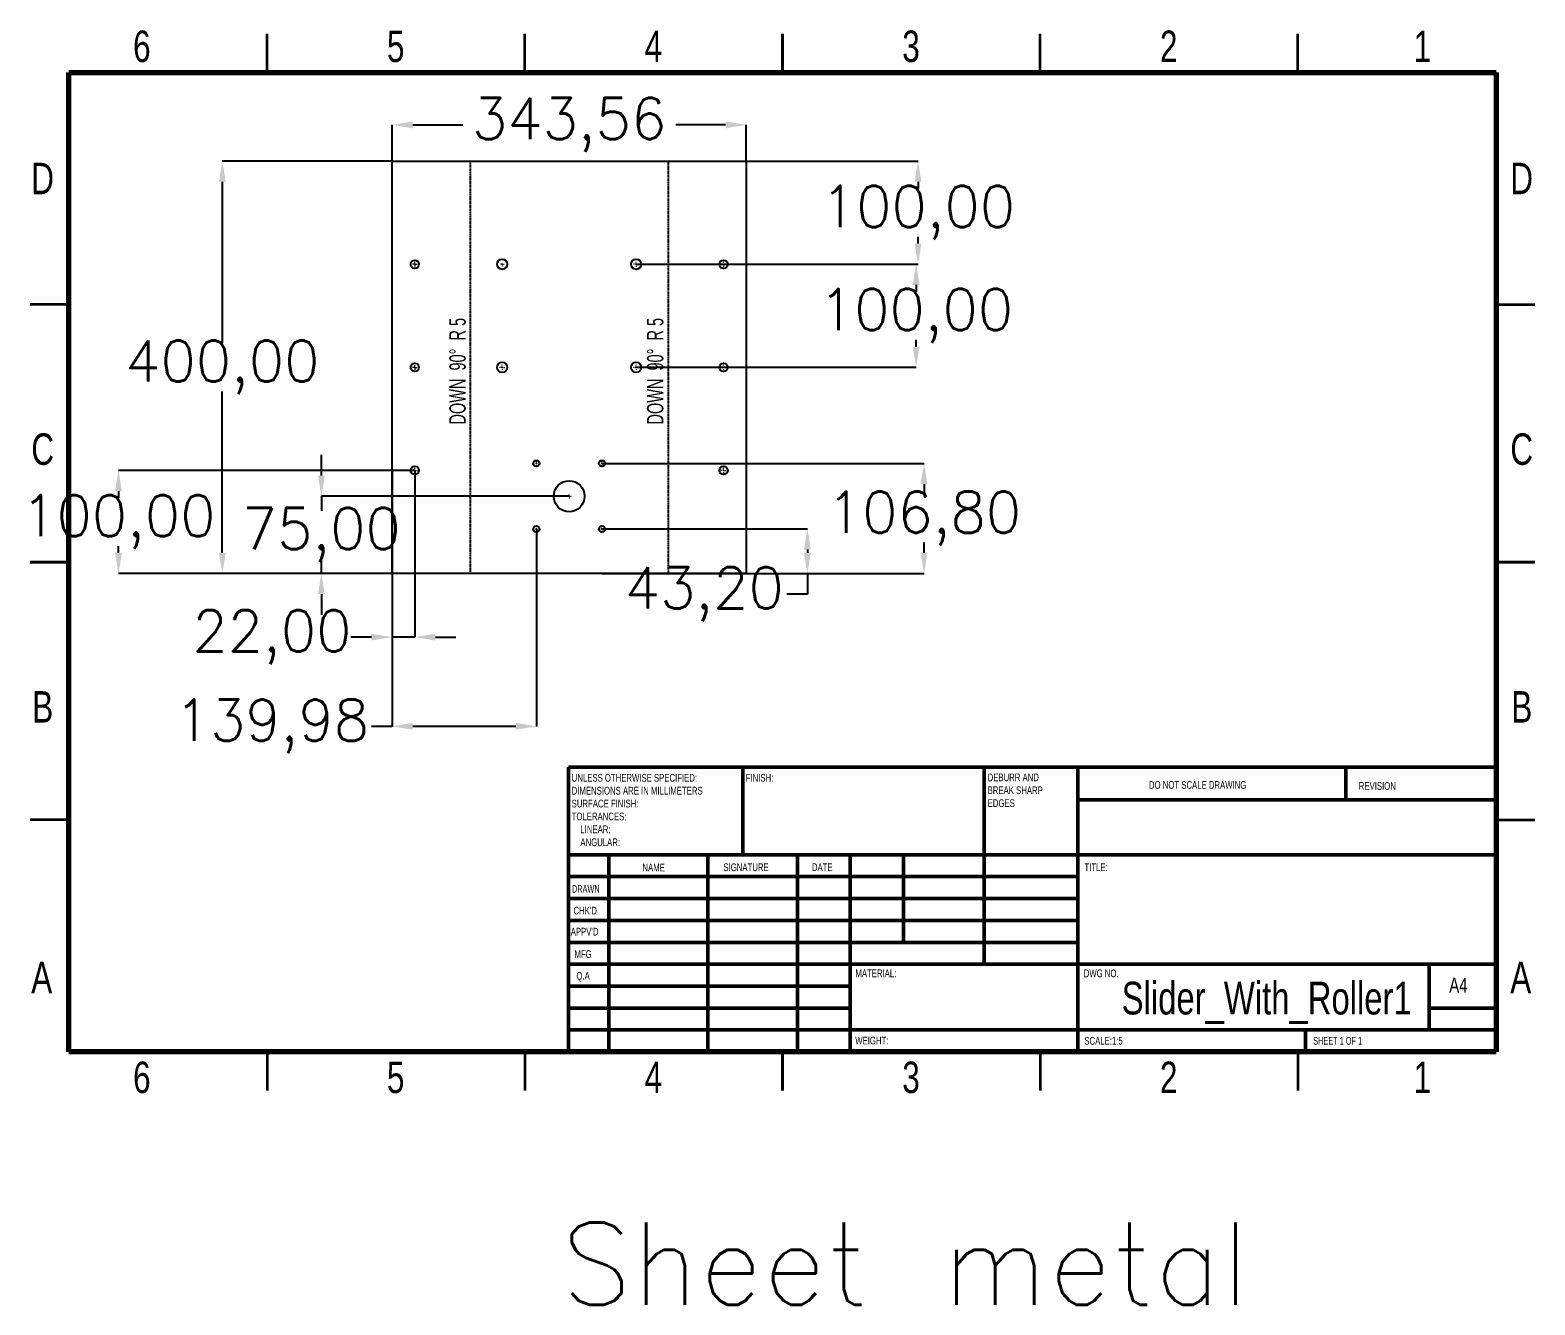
# Model space of a CAD drawing. Header units: millimetres. Extents: x 0 to 12015, y -945 to 7694.
# Drawn here: x 10555 to 12015, y 173 to 1410 of the extents above; entities that cross this region are included whole.
import ezdxf

# ---------------------------------------------------------------- set-up
doc = ezdxf.new("R2010")
doc.units = ezdxf.units.MM
doc.header["$PDSIZE"] = -1
doc.linetypes.add('CENTERX2', pattern=[0.02032, 0.0127, -0.00254, 0.00254, -0.00254])
doc.styles.add('SLDTEXTSTYLE0', font='TXT', dxfattribs={"width": 0.75})
doc.styles.add('SLDTEXTSTYLE1', font='TXT', dxfattribs={"width": 0.686449})
doc.styles.add('SLDTEXTSTYLE2', font='TXT', dxfattribs={"width": 0.6875})
doc.styles.add('SLDTEXTSTYLE3', font='TXT', dxfattribs={"width": 0.663})
doc.styles.get("Standard").update_dxf_attribs({"font": 'txt.shx', "height": 80})
doc.dimstyles.new('ISO-25', dxfattribs={"dimtxt": 2.5, "dimasz": 2.5, "dimexe": 1.25, "dimexo": 0.625, "dimtad": 1, "dimtxsty": 'Standard', "dimcen": 2.5, "dimadec": 0, "dimazin": 0, "dimtfac": 1, "dimtmove": 0, "dimatfit": 3, "dimfxl": 1, "dimarcsym": 0})

# ---------------------------------------------------------------- blocks, each defined once
blk = doc.blocks.new('SW_NOTE_0')
at = {"color": 0, "linetype": 'Continuous', "lineweight": 0, "char_height": 1.5, "attachment_point": 1, "style": 'SLDTEXTSTYLE0'}
for s, insert in [('UNLESS OTHERWISE SPECIFIED:', (0, 1.93)), ('DIMENSIONS ARE IN MILLIMETERS', (0, -0.57)), ('TOLERANCES:', (0, -5.57)), ('SURFACE FINISH:', (0, -3.07)), ('LINEAR:', (1.69, -8.07)), ('ANGULAR:', (1.69, -10.57))]:
    blk.add_mtext(s, dxfattribs=dict(at, insert=insert))
blk = doc.blocks.new('SW_NOTE_0_1')
at = {"color": 0, "linetype": 'Continuous', "lineweight": 0, "char_height": 1.5, "attachment_point": 1, "style": 'SLDTEXTSTYLE0'}
for s, insert in [('DEBURR AND', (0, 1.93)), ('BREAK SHARP', (0, -0.57)), ('EDGES', (0, -3.07))]:
    blk.add_mtext(s, dxfattribs=dict(at, insert=insert))
blk = doc.blocks.new('SW_CENTERMARKSYMBOL_0')
at = {"color": 0, "linetype": 'Continuous', "lineweight": 18}
for p, q in [((-0.34, 0), (-0.5, 0)), ((0, 0), (-0.17, 0)), ((0, 0.34), (0, 0.5)), ((0, 0), (0, 0.17)), ((0, 0), (0, -0.17)), ((0, 0), (0.17, 0)), ((0.34, 0), (0.5, 0)), ((0, -0.34), (0, -0.5))]:
    blk.add_line(p, q, dxfattribs=at)
blk = doc.blocks.new('SW_CENTERMARKSYMBOL_1')
at = {"color": 0, "linetype": 'Continuous', "lineweight": 18}
for p, q in [((-0.34, 0), (-0.37, 0)), ((0, 0), (-0.17, 0)), ((0, 0.34), (0, 0.37)), ((0, 0), (0, 0.17)), ((0, 0), (0, -0.17)), ((0, 0), (0.17, 0)), ((0.34, 0), (0.37, 0)), ((0, -0.34), (0, -0.37))]:
    blk.add_line(p, q, dxfattribs=at)
blk = doc.blocks.new('SW_CENTERMARKSYMBOL_2')
at = {"color": 0, "linetype": 'Continuous', "lineweight": 18}
for p, q in [((-0.34, 0), (-0.5, 0)), ((0, 0), (-0.17, 0)), ((0, 0.34), (0, 0.5)), ((0, 0), (0, 0.17)), ((0, 0), (0, -0.17)), ((0, 0), (0.17, 0)), ((0.34, 0), (0.5, 0)), ((0, -0.34), (0, -0.5))]:
    blk.add_line(p, q, dxfattribs=at)
blk = doc.blocks.new('SW_CENTERMARKSYMBOL_3')
at = {"color": 0, "linetype": 'Continuous', "lineweight": 18}
for p, q in [((-0.34, 0), (-0.5, 0)), ((0, 0), (-0.17, 0)), ((0, 0.34), (0, 0.5)), ((0, 0), (0, 0.17)), ((0, 0), (0, -0.17)), ((0, 0), (0.17, 0)), ((0.34, 0), (0.5, 0)), ((0, -0.34), (0, -0.5))]:
    blk.add_line(p, q, dxfattribs=at)
blk = doc.blocks.new('SW_CENTERMARKSYMBOL_4')
at = {"color": 0, "linetype": 'Continuous', "lineweight": 18}
for p, q in [((-0.34, 0), (-0.5, 0)), ((0, 0), (-0.17, 0)), ((0, 0.34), (0, 0.5)), ((0, 0), (0, 0.17)), ((0, 0), (0, -0.17)), ((0, 0), (0.17, 0)), ((0.34, 0), (0.5, 0)), ((0, -0.34), (0, -0.5))]:
    blk.add_line(p, q, dxfattribs=at)
blk = doc.blocks.new('SW_CENTERMARKSYMBOL_5')
at = {"color": 0, "linetype": 'Continuous', "lineweight": 18}
for p, q in [((-0.34, 0), (-0.37, 0)), ((0, 0), (-0.17, 0)), ((0, 0.34), (0, 0.37)), ((0, 0), (0, 0.17)), ((0, 0), (0, -0.17)), ((0, 0), (0.17, 0)), ((0.34, 0), (0.37, 0)), ((0, -0.34), (0, -0.37))]:
    blk.add_line(p, q, dxfattribs=at)
blk = doc.blocks.new('SW_CENTERMARKSYMBOL_6')
at = {"color": 0, "linetype": 'Continuous', "lineweight": 18}
for p, q in [((-0.34, 0), (-0.37, 0)), ((0, 0), (-0.17, 0)), ((0, 0.34), (0, 0.37)), ((0, 0), (0, 0.17)), ((0, 0), (0, -0.17)), ((0, 0), (0.17, 0)), ((0.34, 0), (0.37, 0)), ((0, -0.34), (0, -0.37))]:
    blk.add_line(p, q, dxfattribs=at)
blk = doc.blocks.new('SW_CENTERMARKSYMBOL_7')
at = {"color": 0, "linetype": 'Continuous', "lineweight": 18}
for p, q in [((-0.34, 0), (-0.37, 0)), ((0, 0), (-0.17, 0)), ((0, 0.34), (0, 0.37)), ((0, 0), (0, 0.17)), ((0, 0), (0, -0.17)), ((0, 0), (0.17, 0)), ((0.34, 0), (0.37, 0)), ((0, -0.34), (0, -0.37))]:
    blk.add_line(p, q, dxfattribs=at)
blk = doc.blocks.new('SW_CENTERMARKSYMBOL_8')
at = {"color": 0, "linetype": 'Continuous', "lineweight": 18}
for p, q in [((-0.34, 0), (-0.37, 0)), ((0, 0), (-0.17, 0)), ((0, 0.34), (0, 0.37)), ((0, 0), (0, 0.17)), ((0, 0), (0, -0.17)), ((0, 0), (0.17, 0)), ((0.34, 0), (0.37, 0)), ((0, -0.34), (0, -0.37))]:
    blk.add_line(p, q, dxfattribs=at)
blk = doc.blocks.new('SW_CENTERMARKSYMBOL_9')
at = {"color": 0, "linetype": 'Continuous', "lineweight": 18}
for p, q in [((-0.34, 0), (-0.5, 0)), ((0, 0), (-0.17, 0)), ((0, 0.34), (0, 0.5)), ((0, 0), (0, 0.17)), ((0, 0), (0, -0.17)), ((0, 0), (0.17, 0)), ((0.34, 0), (0.5, 0)), ((0, -0.34), (0, -0.5))]:
    blk.add_line(p, q, dxfattribs=at)
blk = doc.blocks.new('SW_CENTERMARKSYMBOL_10')
at = {"color": 0, "linetype": 'Continuous', "lineweight": 18}
for p, q in [((-0.34, 0), (-0.5, 0)), ((0, 0), (-0.17, 0)), ((0, 0.34), (0, 0.5)), ((0, 0), (0, 0.17)), ((0, 0), (0, -0.17)), ((0, 0), (0.17, 0)), ((0.34, 0), (0.5, 0)), ((0, -0.34), (0, -0.5))]:
    blk.add_line(p, q, dxfattribs=at)
blk = doc.blocks.new('SW_CENTERMARKSYMBOL_11')
at = {"color": 0, "linetype": 'Continuous', "lineweight": 18}
for p, q in [((-0.34, 0), (-0.5, 0)), ((0, 0), (-0.17, 0)), ((0, 0.34), (0, 0.5)), ((0, 0), (0, 0.17)), ((0, 0), (0, -0.17)), ((0, 0), (0.17, 0)), ((0.34, 0), (0.5, 0)), ((0, -0.34), (0, -0.5))]:
    blk.add_line(p, q, dxfattribs=at)
blk = doc.blocks.new('SW_CENTERMARKSYMBOL_12')
at = {"color": 0, "linetype": 'Continuous', "lineweight": 18}
for p, q in [((-0.34, 0), (-0.5, 0)), ((0, 0), (-0.17, 0)), ((0, 0.34), (0, 0.5)), ((0, 0), (0, 0.17)), ((0, 0), (0, -0.17)), ((0, 0), (0.17, 0)), ((0.34, 0), (0.5, 0)), ((0, -0.34), (0, -0.5))]:
    blk.add_line(p, q, dxfattribs=at)
blk = doc.blocks.new('SW_CENTERMARKSYMBOL_13')
at = {"color": 0, "linetype": 'Continuous', "lineweight": 18}
for p, q in [((-0.254, 0), (-0.454, 0)), ((0, 0), (-0.254, 0)), ((0, 0.254), (0, 0.454)), ((0, 0), (0, 0.254)), ((0, 0), (0, -0.254)), ((0, 0), (0.254, 0)), ((0.254, 0), (0.454, 0)), ((0, -0.254), (0, -0.454))]:
    blk.add_line(p, q, dxfattribs=at)
blk = doc.blocks.new('SW_CENTERMARKSYMBOL_14')
at = {"color": 0, "linetype": 'Continuous', "lineweight": 18}
for p, q in [((-0.254, 0), (-0.454, 0)), ((0, 0), (-0.254, 0)), ((0, 0.254), (0, 0.454)), ((0, 0), (0, 0.254)), ((0, 0), (0, -0.254)), ((0, 0), (0.254, 0)), ((0.254, 0), (0.454, 0)), ((0, -0.254), (0, -0.454))]:
    blk.add_line(p, q, dxfattribs=at)
blk = doc.blocks.new('*D203')
at = {"color": 0, "lineweight": -2, "transparency": 16777216}
for p, q in [((10905.8, 1282.8), (10741.1, 1282.8)), ((10741.1, 1262.8), (10741.1, 1106.1)), ((10741.1, 902.8), (10741.1, 1059.4)), ((10905.8, 882.8), (10741.1, 882.8))]:
    blk.add_line(p, q, dxfattribs=at)
at = {"color": 0, "transparency": 16777216}
for points in [[(10737.8, 1262.8), (10744.4, 1262.8), (10741.1, 1282.8)], [(10737.8, 902.8), (10744.4, 902.8), (10741.1, 882.8)]]:
    blk.add_solid(points, dxfattribs=at)
at = {"layer": 'Defpoints', "color": 0, "transparency": 16777216}
for p in [(10741.1, 1282.8), (10905.8, 1282.8), (10905.8, 882.8)]:
    blk.add_point(p, dxfattribs=at)
at = {"color": 0, "transparency": 16777216, "insert": (10741.1, 1082.8), "char_height": 40, "attachment_point": 5}
blk.add_mtext('400,00', dxfattribs=at)
blk = doc.blocks.new('*D204')
at = {"color": 0, "lineweight": -2, "transparency": 16777216}
for p, q in [((10905.8, 1282.8), (10905.8, 1318)), ((10925.8, 1318), (10974.3, 1318)), ((11229.4, 1318), (11181, 1318)), ((11249.4, 1282.8), (11249.4, 1318))]:
    blk.add_line(p, q, dxfattribs=at)
at = {"color": 0, "transparency": 16777216}
for points in [[(10925.8, 1321.3), (10925.8, 1314.6), (10905.8, 1318)], [(11229.4, 1321.3), (11229.4, 1314.6), (11249.4, 1318)]]:
    blk.add_solid(points, dxfattribs=at)
at = {"layer": 'Defpoints', "color": 0, "transparency": 16777216}
for p in [(11249.4, 1318), (10905.8, 1282.8), (11249.4, 1282.8)]:
    blk.add_point(p, dxfattribs=at)
at = {"color": 0, "transparency": 16777216, "insert": (11077.6, 1318), "char_height": 40, "attachment_point": 5}
blk.add_mtext('343,56', dxfattribs=at)
blk = doc.blocks.new('*D205')
at = {"color": 0, "lineweight": -2, "transparency": 16777216}
for p, q in [((11142.6, 1282.8), (11416.1, 1282.8)), ((11416.1, 1262.8), (11416.1, 1256.1)), ((11416.1, 1202.8), (11416.1, 1209.4)), ((11142.6, 1182.8), (11416.1, 1182.8))]:
    blk.add_line(p, q, dxfattribs=at)
at = {"color": 0, "transparency": 16777216}
for points in [[(11412.7, 1262.8), (11419.4, 1262.8), (11416.1, 1282.8)], [(11412.7, 1202.8), (11419.4, 1202.8), (11416.1, 1182.8)]]:
    blk.add_solid(points, dxfattribs=at)
at = {"layer": 'Defpoints', "color": 0, "transparency": 16777216}
for p in [(11142.6, 1282.8), (11416.1, 1282.8), (11142.6, 1182.8)]:
    blk.add_point(p, dxfattribs=at)
at = {"color": 0, "transparency": 16777216, "insert": (11416.1, 1232.8), "char_height": 40, "attachment_point": 5}
blk.add_mtext('100,00', dxfattribs=at)
blk = doc.blocks.new('*D206')
at = {"color": 0, "lineweight": -2, "transparency": 16777216}
for p, q in [((11142.6, 1182.8), (11414.2, 1182.8)), ((11414.2, 1162.8), (11414.2, 1156.1)), ((11414.2, 1102.8), (11414.2, 1109.4)), ((11142.6, 1082.8), (11414.2, 1082.8))]:
    blk.add_line(p, q, dxfattribs=at)
at = {"color": 0, "transparency": 16777216}
for points in [[(11410.9, 1162.8), (11417.6, 1162.8), (11414.2, 1182.8)], [(11410.9, 1102.8), (11417.6, 1102.8), (11414.2, 1082.8)]]:
    blk.add_solid(points, dxfattribs=at)
at = {"layer": 'Defpoints', "color": 0, "transparency": 16777216}
for p in [(11142.6, 1182.8), (11414.2, 1182.8), (11142.6, 1082.8)]:
    blk.add_point(p, dxfattribs=at)
at = {"color": 0, "transparency": 16777216, "insert": (11414.2, 1132.8), "char_height": 40, "attachment_point": 5}
blk.add_mtext('100,00', dxfattribs=at)
blk = doc.blocks.new('*D207')
at = {"color": 0, "lineweight": -2, "transparency": 16777216}
for p, q in [((11109.4, 989.6), (11421.9, 989.6)), ((11421.9, 969.6), (11421.9, 959.5)), ((11421.9, 902.8), (11421.9, 912.8)), ((11109.4, 882.8), (11421.9, 882.8))]:
    blk.add_line(p, q, dxfattribs=at)
at = {"color": 0, "transparency": 16777216}
for points in [[(11418.6, 969.6), (11425.2, 969.6), (11421.9, 989.6)], [(11418.6, 902.8), (11425.2, 902.8), (11421.9, 882.8)]]:
    blk.add_solid(points, dxfattribs=at)
at = {"layer": 'Defpoints', "color": 0, "transparency": 16777216}
for p in [(11109.4, 989.6), (11109.4, 882.8), (11421.9, 882.8)]:
    blk.add_point(p, dxfattribs=at)
at = {"color": 0, "transparency": 16777216, "insert": (11421.9, 936.2), "char_height": 40, "attachment_point": 5}
blk.add_mtext('106,80', dxfattribs=at)
blk = doc.blocks.new('*D208')
at = {"color": 0, "lineweight": -2, "transparency": 16777216}
for p, q in [((11109.4, 926), (11308.7, 926)), ((11308.7, 906), (11308.7, 902.8)), ((11109.4, 882.8), (11308.7, 882.8)), ((11308.7, 882.8), (11308.7, 862.8)), ((11308.7, 862.8), (11288.7, 862.8))]:
    blk.add_line(p, q, dxfattribs=at)
at = {"color": 0, "transparency": 16777216}
for points in [[(11305.4, 906), (11312.1, 906), (11308.7, 926)], [(11305.4, 902.8), (11312.1, 902.8), (11308.7, 882.8)]]:
    blk.add_solid(points, dxfattribs=at)
at = {"layer": 'Defpoints', "color": 0, "transparency": 16777216}
for p in [(11109.4, 926), (11109.4, 882.8), (11308.7, 882.8)]:
    blk.add_point(p, dxfattribs=at)
at = {"color": 0, "transparency": 16777216, "insert": (11208.7, 862.8), "char_height": 40, "attachment_point": 5}
blk.add_mtext('43,20', dxfattribs=at)
blk = doc.blocks.new('*D209')
at = {"color": 0, "lineweight": -2, "transparency": 16777216}
for p, q in [((10837.2, 977.8), (10837.2, 997.8)), ((11077.6, 957.8), (10837.2, 957.8)), ((10837.2, 957.8), (10837.2, 943.6)), ((10837.2, 882.8), (10837.2, 896.9)), ((11077.6, 882.8), (10837.2, 882.8)), ((10837.2, 862.8), (10837.2, 842.8))]:
    blk.add_line(p, q, dxfattribs=at)
at = {"color": 0, "transparency": 16777216}
for points in [[(10833.9, 977.8), (10840.5, 977.8), (10837.2, 957.8)], [(10833.9, 862.8), (10840.5, 862.8), (10837.2, 882.8)]]:
    blk.add_solid(points, dxfattribs=at)
at = {"layer": 'Defpoints', "color": 0, "transparency": 16777216}
for p in [(11077.6, 957.8), (10837.2, 882.8), (11077.6, 882.8)]:
    blk.add_point(p, dxfattribs=at)
at = {"color": 0, "transparency": 16777216, "insert": (10837.2, 920.3), "char_height": 40, "attachment_point": 5}
blk.add_mtext('75,00', dxfattribs=at)
blk = doc.blocks.new('*D210')
at = {"color": 0, "lineweight": -2, "transparency": 16777216}
for p, q in [((10927.8, 982.8), (10640.3, 982.8)), ((10640.3, 962.8), (10640.3, 956.1)), ((10640.3, 902.8), (10640.3, 909.4)), ((10927.8, 882.8), (10640.3, 882.8))]:
    blk.add_line(p, q, dxfattribs=at)
at = {"color": 0, "transparency": 16777216}
for points in [[(10637, 962.8), (10643.7, 962.8), (10640.3, 982.8)], [(10637, 902.8), (10643.7, 902.8), (10640.3, 882.8)]]:
    blk.add_solid(points, dxfattribs=at)
at = {"layer": 'Defpoints', "color": 0, "transparency": 16777216}
for p in [(10927.8, 982.8), (10640.3, 882.8), (10927.8, 882.8)]:
    blk.add_point(p, dxfattribs=at)
at = {"color": 0, "transparency": 16777216, "insert": (10640.3, 932.8), "char_height": 40, "attachment_point": 5}
blk.add_mtext('100,00', dxfattribs=at)
blk = doc.blocks.new('*D211')
at = {"color": 0, "lineweight": -2, "transparency": 16777216}
for p, q in [((10905.8, 982.8), (10905.8, 821.1)), ((10927.8, 982.8), (10927.8, 821.1)), ((10885.8, 821.1), (10865.8, 821.1)), ((10927.8, 821.1), (10905.8, 821.1)), ((10947.8, 821.1), (10967.8, 821.1))]:
    blk.add_line(p, q, dxfattribs=at)
at = {"color": 0, "transparency": 16777216}
for points in [[(10885.8, 824.4), (10885.8, 817.8), (10905.8, 821.1)], [(10947.8, 824.4), (10947.8, 817.8), (10927.8, 821.1)]]:
    blk.add_solid(points, dxfattribs=at)
at = {"layer": 'Defpoints', "color": 0, "transparency": 16777216}
for p in [(10905.8, 982.8), (10927.8, 982.8), (10905.8, 821.1)]:
    blk.add_point(p, dxfattribs=at)
at = {"color": 0, "transparency": 16777216, "insert": (10789.2, 821.1), "char_height": 40, "attachment_point": 5}
blk.add_mtext('22,00', dxfattribs=at)
blk = doc.blocks.new('*D212')
at = {"color": 0, "lineweight": -2, "transparency": 16777216}
for p, q in [((10905.8, 926), (10905.8, 734.6)), ((11045.8, 926), (11045.8, 734.6)), ((10905.8, 734.6), (10885.8, 734.6)), ((11025.8, 734.6), (10925.8, 734.6))]:
    blk.add_line(p, q, dxfattribs=at)
at = {"color": 0, "transparency": 16777216}
for points in [[(10925.8, 738), (10925.8, 731.3), (10905.8, 734.6)], [(11025.8, 738), (11025.8, 731.3), (11045.8, 734.6)]]:
    blk.add_solid(points, dxfattribs=at)
at = {"layer": 'Defpoints', "color": 0, "transparency": 16777216}
for p in [(10905.8, 926), (11045.8, 926), (10905.8, 734.6)]:
    blk.add_point(p, dxfattribs=at)
at = {"color": 0, "transparency": 16777216, "insert": (10789.2, 734.6), "char_height": 40, "attachment_point": 5}
blk.add_mtext('139,98', dxfattribs=at)

msp = doc.modelspace()

# ---------------------------------------------------------------- linework, layer by layer
at = {"color": 7, "linetype": 'Continuous', "lineweight": 35}
for p, q in [((10784.6, 1368.852), (10784.6, 1406.352)), ((11034.6, 1368.852), (11034.6, 1406.352)), ((11284.6, 1406.352), (11284.6, 1368.852)), ((11284.6, 1368.852), (11284.6, 1406.352)), ((11534.6, 1368.852), (11534.6, 1406.352)), ((11784.6, 1368.852), (11784.6, 1406.352)), ((10592.1, 1143.852), (10554.6, 1143.852)), ((11977.1, 1143.852), (12014.6, 1143.852)), ((10554.6, 893.852), (10592.1, 893.852)), ((10592.1, 893.852), (10554.6, 893.852)), ((12014.6, 893.852), (11977.1, 893.852)), ((11977.1, 893.852), (12014.6, 893.852)), ((10592.1, 643.852), (10554.6, 643.852)), ((11977.1, 643.852), (12014.6, 643.852)), ((10784.6, 418.852), (10784.6, 381.352)), ((11034.6, 418.852), (11034.6, 381.352)), ((11284.6, 381.352), (11284.6, 418.852)), ((11284.6, 418.852), (11284.6, 381.352)), ((11534.6, 418.852), (11534.6, 381.352)), ((11784.6, 418.852), (11784.6, 381.352))]:
    msp.add_line(p, q, dxfattribs=at)
at = {"color": 7, "linetype": 'Continuous', "lineweight": 70}
for p, q in [((10592.1, 418.852), (10592.1, 1368.852)), ((10592.1, 1368.852), (11977.1, 1368.852)), ((11977.1, 1368.852), (11977.1, 418.852)), ((11977.1, 418.852), (10592.1, 418.852))]:
    msp.add_line(p, q, dxfattribs=at)
at = {"color": 7, "linetype": 'Continuous', "lineweight": 25}
for p, q in [((10905.839, 882.781), (10905.839, 1282.781)), ((10905.839, 1282.781), (11249.401, 1282.781)), ((11249.401, 1282.781), (11249.401, 882.781)), ((11249.401, 882.781), (10905.839, 882.781))]:
    msp.add_line(p, q, dxfattribs=at)
at = {"color": 7, "linetype": 'CENTERX2'}
for p, q in [((10981.729, 882.781), (10981.729, 1282.781)), ((11173.51, 1282.781), (11173.51, 882.781))]:
    msp.add_line(p, q, dxfattribs=at)
at = {"color": 7, "linetype": 'Continuous', "lineweight": 50}
for p, q in [((11077.1, 695.102), (11977.1, 695.102)), ((11077.1, 695.102), (11077.1, 418.852)), ((11246.1, 610.102), (11246.1, 695.102)), ((11480.1, 695.102), (11480.1, 503.852)), ((11571.1, 695.102), (11571.1, 418.852)), ((11831.1, 663.227), (11831.1, 695.102)), ((11977.1, 663.227), (11571.1, 663.227)), ((11977.1, 610.102), (11077.1, 610.102)), ((11116.1, 610.102), (11116.1, 418.852)), ((11212.055, 610.102), (11212.055, 418.852)), ((11299.094, 610.102), (11299.094, 418.852)), ((11350.1, 418.852), (11350.1, 610.102)), ((11402.1, 525.102), (11402.1, 610.102)), ((11571.1, 588.852), (11077.1, 588.852)), ((11571.1, 567.602), (11077.1, 567.602)), ((11571.1, 546.352), (11077.1, 546.352)), ((11571.1, 525.102), (11077.1, 525.102)), ((11350.1, 503.852), (11077.1, 503.852)), ((11350.1, 503.852), (11977.1, 503.852)), ((11912.1, 440.102), (11912.1, 503.852)), ((11350.1, 482.602), (11077.1, 482.602)), ((11350.1, 461.352), (11077.1, 461.352)), ((11977.1, 461.352), (11912.1, 461.352)), ((11077.1, 440.102), (11977.1, 440.102)), ((11792.1, 418.852), (11792.1, 440.102))]:
    msp.add_line(p, q, dxfattribs=at)
at = {"color": 7, "linetype": 'Continuous', "lineweight": 25}
for centre, radius in [((10927.839, 1182.781), 4), ((11012.62, 1182.781), 5), ((11142.62, 1182.781), 5), ((11227.401, 1182.781), 4), ((10927.839, 1082.781), 4), ((11012.62, 1082.781), 5), ((11142.62, 1082.781), 5), ((11227.401, 1082.781), 4), ((10927.839, 982.781), 4), ((11045.823, 989.578), 3), ((11109.417, 989.578), 3), ((11227.401, 982.781), 4), ((11077.62, 957.781), 15), ((11045.823, 925.984), 3), ((11109.417, 925.984), 3)]:
    msp.add_circle(centre, radius, dxfattribs=at)

# ---------------------------------------------------------------- block references
at = {"color": 7, "linetype": 'Continuous', "lineweight": 0, "xscale": 5, "yscale": 5, "zscale": 5}
for name, p in [('SW_CENTERMARKSYMBOL_14', (10927.839, 1182.781)), ('SW_CENTERMARKSYMBOL_5', (11012.62, 1182.781)), ('SW_CENTERMARKSYMBOL_3', (11142.62, 1182.781)), ('SW_CENTERMARKSYMBOL_11', (11227.401, 1182.781)), ('SW_CENTERMARKSYMBOL_13', (10927.839, 1082.781)), ('SW_CENTERMARKSYMBOL_2', (11012.62, 1082.781)), ('SW_CENTERMARKSYMBOL_4', (11142.62, 1082.781)), ('SW_CENTERMARKSYMBOL_10', (11227.401, 1082.781)), ('SW_CENTERMARKSYMBOL_12', (10927.839, 982.781)), ('SW_CENTERMARKSYMBOL_1', (11045.823, 989.578)), ('SW_CENTERMARKSYMBOL_7', (11109.417, 989.578)), ('SW_CENTERMARKSYMBOL_9', (11227.401, 982.781)), ('SW_CENTERMARKSYMBOL_6', (11077.62, 957.781)), ('SW_CENTERMARKSYMBOL_8', (11045.823, 925.984)), ('SW_CENTERMARKSYMBOL_0', (11109.417, 925.984)), ('SW_NOTE_0', (11080.068, 678.789)), ('SW_NOTE_0_1', (11483.646, 679.199))]:
    msp.add_blockref(name, p, dxfattribs=at)

# ---------------------------------------------------------------- texts
at = {"color": 7, "linetype": 'Continuous', "lineweight": 0}
for s, insert, char_height, attachment_point, style in [('6', (10663.043, 1409.42), 30.48, 2, 'SLDTEXTSTYLE0'), ('5', (10909.293, 1409.42), 30.48, 2, 'SLDTEXTSTYLE0'), ('4', (11159.293, 1409.42), 30.48, 2, 'SLDTEXTSTYLE0'), ('3', (11409.293, 1409.42), 30.48, 2, 'SLDTEXTSTYLE0'), ('2', (11659.293, 1409.42), 30.48, 2, 'SLDTEXTSTYLE0'), ('1', (11905.543, 1409.42), 30.48, 2, 'SLDTEXTSTYLE0'), ('D', (10566.75, 1281.23), 30.48, 2, 'SLDTEXTSTYLE0'), ('D', (12001.75, 1281.23), 30.48, 2, 'SLDTEXTSTYLE0'), ('C', (10566.782, 1018.73), 30.48, 2, 'SLDTEXTSTYLE0'), ('C', (12001.782, 1018.73), 30.48, 2, 'SLDTEXTSTYLE0'), ('B', (10566.867, 768.73), 30.48, 2, 'SLDTEXTSTYLE0'), ('B', (12001.867, 768.73), 30.48, 2, 'SLDTEXTSTYLE0'), ('FINISH:', (11248.956, 688.448), 7.5, 1, 'SLDTEXTSTYLE0'), ('DO NOT SCALE DRAWING', (11640.173, 681.517), 7.5, 1, 'SLDTEXTSTYLE0'), ('REVISION', (11843.738, 680.526), 7.5, 1, 'SLDTEXTSTYLE0'), ('NAME', (11148.711, 601.359), 7.5, 1, 'SLDTEXTSTYLE0'), ('SIGNATURE', (11227.268, 601.661), 7.5, 1, 'SLDTEXTSTYLE0'), ('DATE', (11313.173, 601.733), 7.5, 1, 'SLDTEXTSTYLE0'), ('TITLE:', (11577.551, 601.733), 7.5, 1, 'SLDTEXTSTYLE0'), ('DRAWN', (11080.317, 580.776), 7.5, 1, 'SLDTEXTSTYLE1'), ("CHK'D", (11081.796, 559.661), 7.5, 1, 'SLDTEXTSTYLE0'), ("APPV'D", (11079.108, 539.181), 7.5, 1, 'SLDTEXTSTYLE0'), ('MFG', (11082.72, 517.431), 7.5, 1, 'SLDTEXTSTYLE0'), ('A', (10565.883, 506.23), 30.48, 2, 'SLDTEXTSTYLE0'), ('Q.A', (11084.645, 496.375), 7.5, 1, 'SLDTEXTSTYLE0'), ('MATERIAL:', (11355.329, 498.782), 7.5, 1, 'SLDTEXTSTYLE0'), ('DWG NO.', (11576.865, 498.782), 7.5, 1, 'SLDTEXTSTYLE0'), ('A', (12000.883, 506.23), 30.48, 2, 'SLDTEXTSTYLE0'), ('Slider_With_Roller1', (11754.403, 486.886), 31.75, 2, 'SLDTEXTSTYLE0'), ('A4', (11931.456, 490.884), 14.5521, 1, 'SLDTEXTSTYLE0'), ('WEIGHT:', (11355.189, 433.599), 7.493, 1, 'SLDTEXTSTYLE0'), ('SCALE:1:5', (11577.47, 433.352), 7.5, 1, 'SLDTEXTSTYLE0'), ('SHEET 1 OF 1', (11799.491, 433.352), 7.5, 1, 'SLDTEXTSTYLE2'), ('6', (10663.043, 409.42), 30.48, 2, 'SLDTEXTSTYLE0'), ('5', (10909.293, 409.42), 30.48, 2, 'SLDTEXTSTYLE0'), ('4', (11159.293, 409.42), 30.48, 2, 'SLDTEXTSTYLE0'), ('3', (11409.293, 409.42), 30.48, 2, 'SLDTEXTSTYLE0'), ('2', (11659.293, 409.42), 30.48, 2, 'SLDTEXTSTYLE0'), ('1', (11905.543, 409.42), 30.48, 2, 'SLDTEXTSTYLE0')]:
    msp.add_mtext(s, dxfattribs=dict(at, insert=insert, char_height=char_height, attachment_point=attachment_point, style=style))
at = {"color": 7, "linetype": 'Continuous', "lineweight": 0, "char_height": 15.875, "attachment_point": 2, "rotation": 90, "style": 'SLDTEXTSTYLE3'}
for insert in [(10961.354, 1079.016), (11153.135, 1079.016)]:
    msp.add_mtext('DOWN  90°  R 5', dxfattribs=dict(at, insert=insert))
at = {"insert": (11069.95, 253.454), "char_height": 80, "attachment_point": 1}
msp.add_mtext_dynamic_manual_height_columns('Sheet metal', width=849.37967, gutter_width=400, heights=[0], dxfattribs=at)

# ---------------------------------------------------------------- dimensions: what is measured, and where the dimension line sits
for base, p1, p2, picture, middle in [((11249.401, 1317.97), (10905.839, 1282.781), (11249.401, 1282.781), '*D204', (11077.62, 1317.97)), ((10905.839, 821.111), (10927.839, 982.781), (10905.839, 982.781), '*D211', (10789.171, 821.111)), ((10905.839, 734.65), (11045.823, 925.984), (10905.839, 925.984), '*D212', (10789.171, 734.65))]:
    dim = msp.add_linear_dim(base=base, p1=p1, p2=p2, dimstyle='ISO-25', override={"dimtxt": 50, "dimasz": 20, "dimexe": 0.003175, "dimexo": 0, "dimgap": 0.001524, "dimtad": 0, "dimtih": 1, "dimtoh": 1, "dimzin": 1, "dimadec": 2, "dimtzin": 1})
    dim.commit()
    dim.dimension.update_dxf_attribs({"geometry": picture, "text_midpoint": middle})
for base, p1, p2, picture, middle in [((10741.114, 1282.781), (10905.839, 882.781), (10905.839, 1282.781), '*D203', (10741.114, 1082.781)), ((11416.067, 1282.781), (11142.62, 1182.781), (11142.62, 1282.781), '*D205', (11416.067, 1232.781)), ((11414.235, 1182.781), (11142.62, 1082.781), (11142.62, 1182.781), '*D206', (11414.235, 1132.781)), ((10837.2, 882.781), (11077.62, 957.781), (11077.62, 882.781), '*D209', (10837.2, 920.281)), ((10640.335, 882.781), (10927.839, 982.781), (10927.839, 882.781), '*D210', (10640.335, 932.781)), ((11421.915, 882.781), (11109.417, 989.578), (11109.417, 882.781), '*D207', (11421.915, 936.18)), ((11308.741, 882.781), (11109.417, 925.984), (11109.417, 882.781), '*D208', (11208.74, 862.781))]:
    dim = msp.add_linear_dim(base=base, p1=p1, p2=p2, angle=90, dimstyle='ISO-25', override={"dimtxt": 50, "dimasz": 20, "dimexe": 0.003175, "dimexo": 0, "dimgap": 0.001524, "dimtad": 0, "dimtih": 1, "dimtoh": 1, "dimzin": 1, "dimadec": 2, "dimtzin": 1})
    dim.commit()
    dim.dimension.update_dxf_attribs({"geometry": picture, "text_midpoint": middle})

doc.saveas('drawing.dxf')
